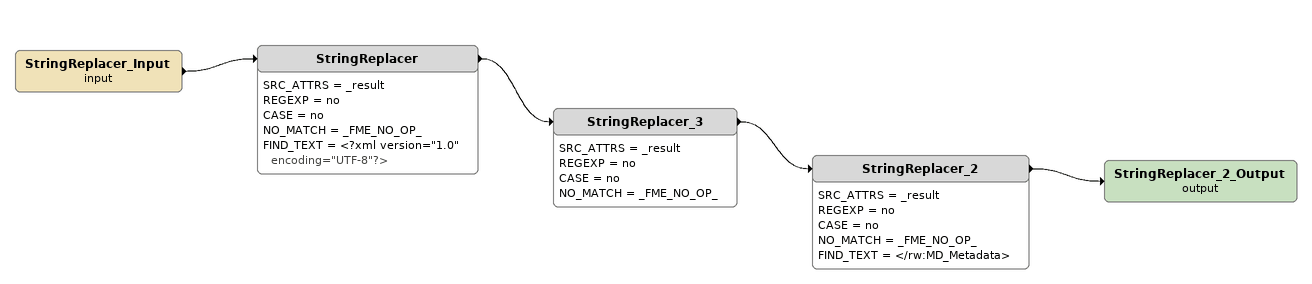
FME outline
StringReplacer_Input (input)
    -> StringReplacer
StringReplacer
    SRC_ATTRS = _result
    REGEXP = no
    CASE = no
    NO_MATCH = _FME_NO_OP_
    FIND_TEXT = <?xml version="1.0" encoding="UTF-8"?>
    -> StringReplacer_3
StringReplacer_3
    SRC_ATTRS = _result
    REGEXP = no
    CASE = no
    NO_MATCH = _FME_NO_OP_
    -> StringReplacer_2
StringReplacer_2
    SRC_ATTRS = _result
    REGEXP = no
    CASE = no
    NO_MATCH = _FME_NO_OP_
    FIND_TEXT = </rw:MD_Metadata>
    -> StringReplacer_2_Output (output)
StringReplacer_2_Output (output)
